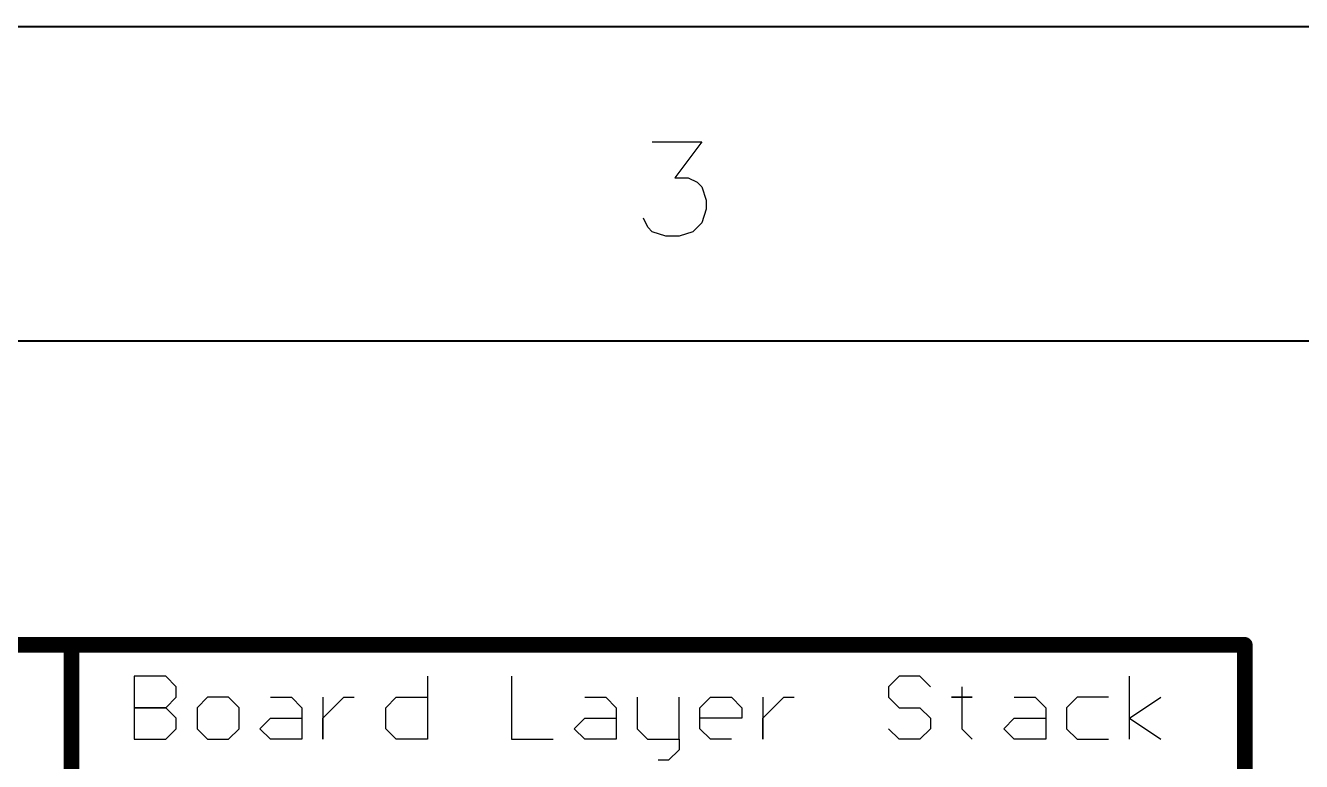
# Model space of a CAD drawing. Header units: millimetres. Extents: x 38 to 445, y 25 to 285.
# Drawn here: x 192.04 to 222.96, y 261.59 to 279.43 of the extents above; entities that cross this region are included whole.
import ezdxf

# ---------------------------------------------------------------- set-up
doc = ezdxf.new("R2010")
doc.units = ezdxf.units.MM
doc.layers.add('Mechanical16', color=56, linetype='Continuous')
doc.layers.add('TopLayer', color=1, linetype='Continuous')

msp = doc.modelspace()

# ---------------------------------------------------------------- linework, layer by layer
at = {"layer": 'Mechanical16'}
for p, q in [((207.228, 276.606), (208.425, 276.606)), ((208.425, 276.606), (207.772, 275.735)), ((207.772, 275.735), (208.098, 275.735)), ((208.098, 275.735), (208.316, 275.626)), ((208.316, 275.626), (208.425, 275.517)), ((208.425, 275.517), (208.534, 275.191)), ((208.534, 274.973), (208.425, 274.647)), ((208.534, 275.191), (208.534, 274.973)), ((207.119, 274.538), (207.01, 274.755)), ((208.425, 274.647), (208.207, 274.429)), ((207.228, 274.429), (207.119, 274.538)), ((207.554, 274.32), (207.228, 274.429)), ((207.881, 274.32), (207.554, 274.32)), ((208.207, 274.429), (207.881, 274.32))]:
    msp.add_line(p, q, dxfattribs=at)
at = {"layer": 'Mechanical16', "const_width": 0.0508}
for points in [[(38.1, 279.4), (444.5, 279.4)], [(45.72, 271.78), (436.88, 271.78)]]:
    msp.add_lwpolyline(points, dxfattribs=at)
at = {"layer": 'TopLayer'}
for p, q in [((194.671, 263.652), (194.671, 262.128)), ((195.433, 263.652), (194.671, 263.652)), ((195.686, 263.398), (195.433, 263.652)), ((201.78, 263.652), (201.78, 262.128)), ((203.812, 263.652), (203.812, 262.128)), ((213.207, 263.652), (212.953, 263.398)), ((213.715, 263.652), (213.207, 263.652)), ((213.969, 263.398), (213.715, 263.652)), ((218.793, 262.128), (218.793, 263.652)), ((195.686, 263.144), (195.686, 263.398)), ((212.953, 263.398), (212.953, 263.144)), ((214.73, 263.398), (214.73, 263.144)), ((195.433, 262.89), (194.671, 262.89)), ((194.671, 262.89), (195.433, 262.89)), ((195.433, 262.89), (195.686, 263.144)), ((195.686, 262.636), (195.433, 262.89)), ((196.448, 263.144), (196.194, 262.89)), ((196.194, 262.89), (196.194, 262.382)), ((196.956, 263.144), (196.448, 263.144)), ((197.21, 262.89), (196.956, 263.144)), ((197.21, 262.382), (197.21, 262.89)), ((197.972, 263.144), (198.48, 263.144)), ((198.48, 263.144), (198.733, 262.89)), ((198.733, 262.89), (198.733, 262.128)), ((199.241, 263.144), (199.241, 262.128)), ((199.241, 262.636), (199.495, 262.89)), ((199.495, 262.89), (199.749, 263.144)), ((199.749, 263.144), (200.003, 263.144)), ((200.765, 262.89), (201.019, 263.144)), ((200.765, 262.382), (200.765, 262.89)), ((201.019, 263.144), (201.78, 263.144)), ((205.589, 263.144), (206.097, 263.144)), ((206.097, 263.144), (206.351, 262.89)), ((206.351, 262.89), (206.351, 262.128)), ((206.859, 263.144), (206.859, 262.382)), ((207.875, 262.128), (207.875, 263.144)), ((208.382, 262.89), (208.636, 263.144)), ((208.382, 262.382), (208.382, 262.89)), ((208.636, 263.144), (209.144, 263.144)), ((209.144, 263.144), (209.398, 262.89)), ((209.398, 262.89), (209.398, 262.636)), ((209.906, 263.144), (209.906, 262.128)), ((209.906, 262.636), (210.16, 262.89)), ((210.16, 262.89), (210.414, 263.144)), ((210.414, 263.144), (210.668, 263.144)), ((212.953, 263.144), (213.207, 262.89)), ((213.207, 262.89), (213.715, 262.89)), ((213.715, 262.89), (213.969, 262.636)), ((214.73, 263.144), (214.476, 263.144)), ((214.476, 263.144), (214.984, 263.144)), ((214.984, 263.144), (214.73, 263.144)), ((214.73, 263.144), (214.73, 262.382)), ((216, 263.144), (216.508, 263.144)), ((216.508, 263.144), (216.762, 262.89)), ((216.762, 262.89), (216.762, 262.128)), ((217.523, 263.144), (217.269, 262.89)), ((217.269, 262.89), (217.269, 262.382)), ((218.285, 263.144), (217.523, 263.144)), ((218.793, 262.636), (219.555, 263.144)), ((195.686, 262.382), (195.686, 262.636)), ((197.718, 262.382), (197.972, 262.636)), ((197.972, 262.636), (198.733, 262.636)), ((199.241, 262.128), (199.241, 262.636)), ((205.335, 262.382), (205.589, 262.636)), ((205.589, 262.636), (206.351, 262.636)), ((209.398, 262.636), (208.382, 262.636)), ((209.906, 262.128), (209.906, 262.636)), ((213.969, 262.636), (213.969, 262.382)), ((215.746, 262.382), (216, 262.636)), ((216, 262.636), (216.762, 262.636)), ((218.793, 262.636), (219.555, 262.128)), ((195.433, 262.128), (195.686, 262.382)), ((196.194, 262.382), (196.448, 262.128)), ((196.956, 262.128), (197.21, 262.382)), ((197.972, 262.128), (197.718, 262.382)), ((201.019, 262.128), (200.765, 262.382)), ((205.589, 262.128), (205.335, 262.382)), ((206.859, 262.382), (207.113, 262.128)), ((208.636, 262.128), (208.382, 262.382)), ((213.207, 262.128), (212.953, 262.382)), ((213.969, 262.382), (213.715, 262.128)), ((214.73, 262.382), (214.984, 262.128)), ((216, 262.128), (215.746, 262.382)), ((217.269, 262.382), (217.523, 262.128)), ((194.671, 262.128), (195.433, 262.128)), ((196.448, 262.128), (196.956, 262.128)), ((198.733, 262.128), (197.972, 262.128)), ((201.78, 262.128), (201.019, 262.128)), ((203.812, 262.128), (204.828, 262.128)), ((206.351, 262.128), (205.589, 262.128)), ((207.113, 262.128), (207.875, 262.128)), ((207.875, 262.128), (207.875, 261.874)), ((209.144, 262.128), (208.636, 262.128)), ((213.715, 262.128), (213.207, 262.128)), ((216.762, 262.128), (216, 262.128)), ((217.523, 262.128), (218.285, 262.128)), ((207.875, 261.874), (207.621, 261.62)), ((207.621, 261.62), (207.367, 261.62))]:
    msp.add_line(p, q, dxfattribs=at)
at = {"layer": 'TopLayer', "const_width": 0.381}
for points in [[(106.047, 264.414), (221.587, 264.414)], [(193.147, 227.838), (193.147, 264.414)], [(221.587, 227.838), (221.587, 264.414)]]:
    msp.add_lwpolyline(points, dxfattribs=at)
at = {"layer": 'TopLayer', "const_width": 0.191}
for points in [[(193.052, 264.414, 1), (193.242, 264.414, 1)], [(221.491, 264.414, 1), (221.682, 264.414, 1)], [(221.491, 264.414, 1), (221.682, 264.414, 1)]]:
    msp.add_lwpolyline(points, format="xyb", close=True, dxfattribs=at)

doc.saveas('drawing.dxf')
